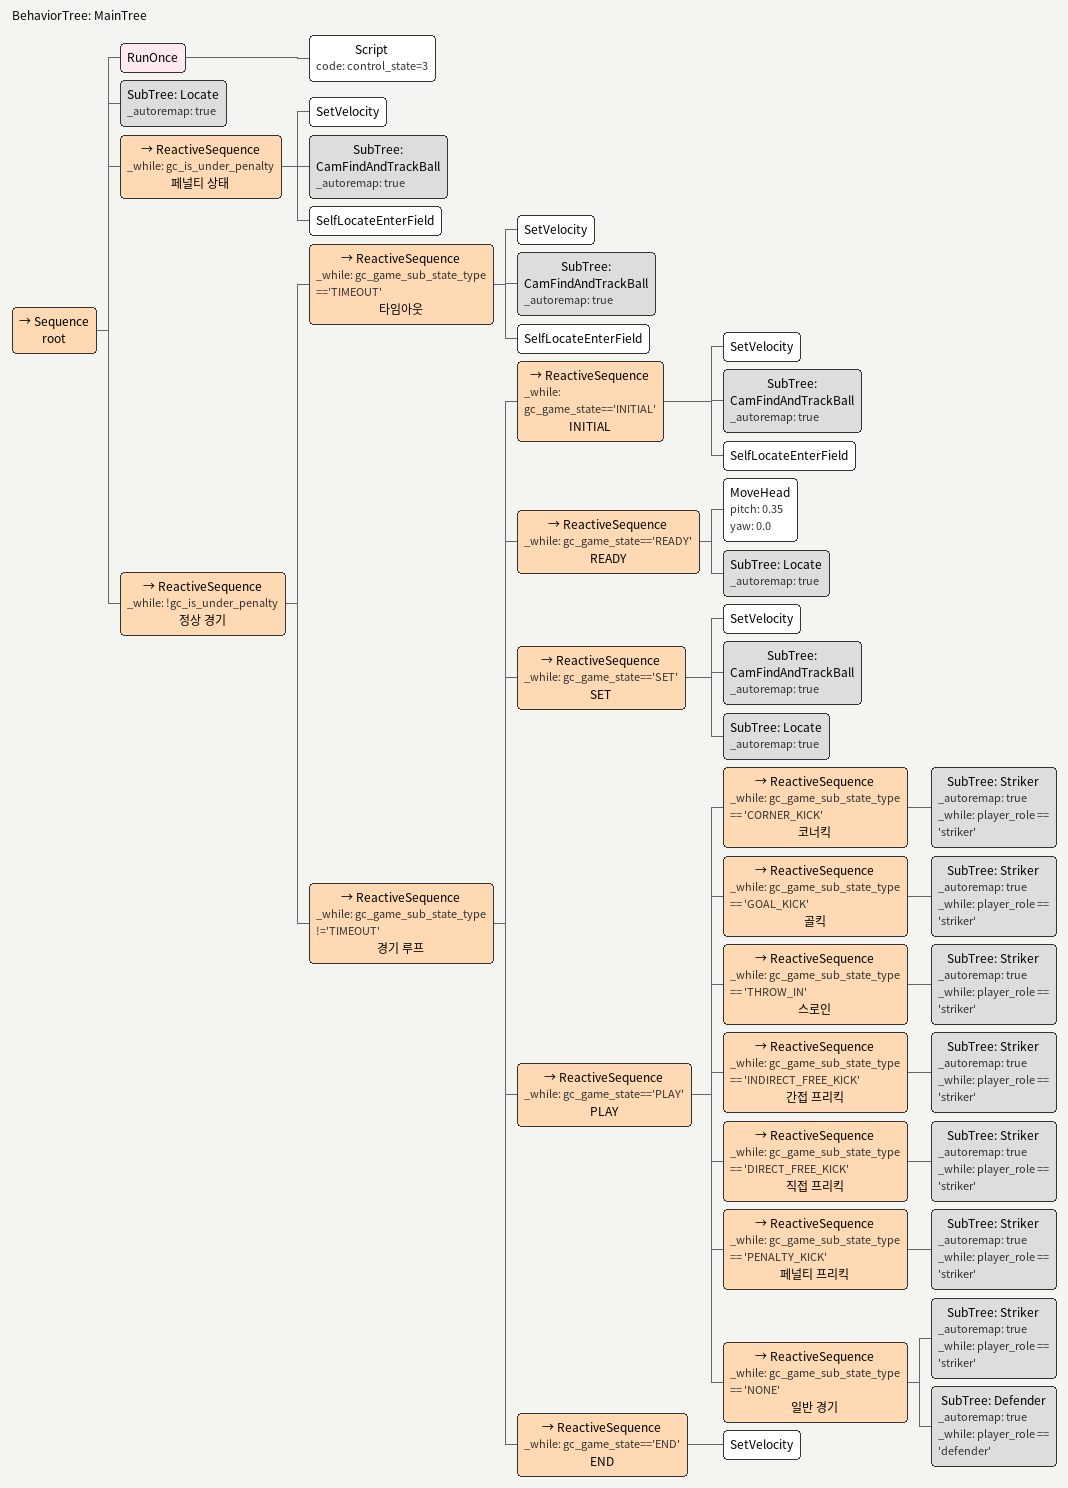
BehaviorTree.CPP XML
<root BTCPP_format="4">
    <!-- Include Subtrees -->
    <include path="./subtrees/cam_find_and_track_ball.xml" />
    <include path="./subtrees/locate.xml" />
    <include path="./subtrees/striker.xml" />
    <include path="./subtrees/goalie.xml" />
    <include path="./subtrees/defender.xml" />
    <!-- TODO: Goalie, Defender Subtrees Include -->

    <BehaviorTree ID="MainTree">
        <Sequence name="root">
            <RunOnce><Script code="control_state=3" /></RunOnce>

            <!-- 수동 보조 모드(state=1), 픽업 후 복귀 모드(state=2) 추후 추가 -->

            <SubTree ID="Locate" _autoremap="true" />

            <!-- 1. 페널티 상태 -->
            <ReactiveSequence _while="gc_is_under_penalty" name="페널티 상태">
                <SetVelocity /> <!-- 정지 -->
                <SubTree ID="CamFindAndTrackBall" _autoremap="true" />
                <SelfLocateEnterField /> <!-- 페널티 중에도 자기 위치 파악 시도 -->
            </ReactiveSequence>

            <!-- 2. 정상 경기 진행 -->
            <ReactiveSequence _while="!gc_is_under_penalty" name="정상 경기">

                <!-- 2.1 타임아웃 -->
                <ReactiveSequence _while="gc_game_sub_state_type=='TIMEOUT'" name="타임아웃">
                     <SetVelocity />
                     <SubTree ID="CamFindAndTrackBall" _autoremap="true" />
                     <SelfLocateEnterField />
                </ReactiveSequence>

                <!-- 2.2 일반 경기 및 세트피스 -->
                <ReactiveSequence _while="gc_game_sub_state_type!='TIMEOUT'" name="경기 루프">

                    <!-- INITIAL: 입장 대기 -->
                    <ReactiveSequence _while="gc_game_state=='INITIAL'" name="INITIAL">
                        <SetVelocity />
                        <SubTree ID="CamFindAndTrackBall" _autoremap="true" />
                        <SelfLocateEnterField />
                    </ReactiveSequence>

                    <!-- READY: 시작 위치로 이동 -->
                    <ReactiveSequence _while="gc_game_state=='READY'" name="READY">
                        <MoveHead pitch="0.35" yaw="0.0" />

                        <!-- TODO 1 : GoToRolePosition 구현 필요 -->

                        <!-- 현재는 Locate만 수행 -->
                        <SubTree ID="Locate" _autoremap="true" />
                    </ReactiveSequence>

                    <!-- SET: 킥오프전 정지 (Set Position) -->
                    <ReactiveSequence _while="gc_game_state=='SET'" name="SET">
                        <SetVelocity />
                        <SubTree ID="CamFindAndTrackBall" _autoremap="true" />
                        <SubTree ID="Locate" _autoremap="true" />
                    </ReactiveSequence>

                    <!-- PLAY: 실제 플레이 -->
                    <ReactiveSequence _while="gc_game_state=='PLAY'" name="PLAY">

                        <!-- 세트피스 처리 (코너킥, 골킥, 스로인 등) 추후 추가 -->
                        <ReactiveSequence _while="gc_game_sub_state_type == 'CORNER_KICK'" name="코너킥">
                             <!-- 코너킥 상태 -->
                             <SubTree ID="Striker" _autoremap="true" _while="player_role == 'striker'" />
                        </ReactiveSequence>

                        <ReactiveSequence _while="gc_game_sub_state_type == 'GOAL_KICK'" name="골킥">
                             <!-- 골킥 상태 -->
                             <SubTree ID="Striker" _autoremap="true" _while="player_role == 'striker'" />
                        </ReactiveSequence>

                        <ReactiveSequence _while="gc_game_sub_state_type == 'THROW_IN'" name="스로인">
                             <!-- 스로인 상태 -->
                             <SubTree ID="Striker" _autoremap="true" _while="player_role == 'striker'" />
                        </ReactiveSequence>

                        <!-- 프리킥(간접/직접) 추후 추가 -->
                        <!-- 1. 간접 프리킥(무조건 패스/크로스 시도) -->
                        <ReactiveSequence _while="gc_game_sub_state_type == 'INDIRECT_FREE_KICK'" name="간접 프리킥">
                            <!-- 패스 서브 트리 구현 후 추가 -->
                            <SubTree ID="Striker" _autoremap="true" _while="player_role == 'striker'" />
                        </ReactiveSequence>

                        <!-- 2. 직접 프리킥 -->
                        <ReactiveSequence _while="gc_game_sub_state_type == 'DIRECT_FREE_KICK'" name="직접 프리킥">
                             <SubTree ID="Striker" _autoremap="true" _while="player_role == 'striker'" />
                        </ReactiveSequence>

                        <!-- 3. 페널티 프리킥 -->
                        <ReactiveSequence _while="gc_game_sub_state_type == 'PENALTY_KICK'" name="페널티 프리킥">
                            <SubTree ID="Striker" _autoremap="true" _while="player_role == 'striker'" />
                        </ReactiveSequence>

                        <!-- 4. 일반 경기 (config에서 미리 설정된 role에 따라 다른 서브 트리 실행) -->
                        <ReactiveSequence _while="gc_game_sub_state_type == 'NONE'" name="일반 경기">
                            <SubTree ID="Striker" _autoremap="true" _while="player_role == 'striker'" />
                            <SubTree ID="Defender" _autoremap="true" _while="player_role == 'defender'" />
                        </ReactiveSequence>

                    </ReactiveSequence>

                    <!-- END: 경기 종료 -->
                    <ReactiveSequence _while="gc_game_state=='END'" name="END">
                        <SetVelocity />
                    </ReactiveSequence>

                </ReactiveSequence>
            </ReactiveSequence>
        </Sequence>
    </BehaviorTree>
</root>
